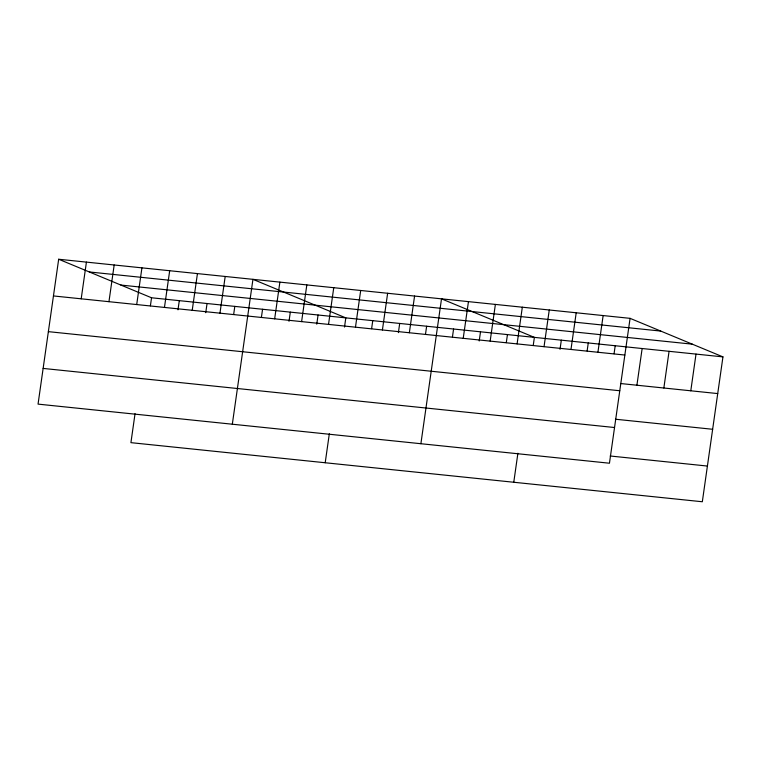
<?xml version="1.0" encoding="UTF-8"?>
<svg xmlns="http://www.w3.org/2000/svg" width="761" height="761" viewBox="0 0 761 761"><rect width="100%" height="100%" fill="white"/><g stroke="black" fill="none" stroke-linecap="round" stroke-linejoin="round"><path stroke-width="1.14" d="M58.673 259.244L38.05 404.12L609.456 463.221L630.079 318.345L58.673 259.244L151.544 297.779L722.95 356.88L702.327 501.756L130.921 442.655L135.049 413.651M81.199 298.816L86.421 262.117M108.956 301.689L114.179 264.99M136.704 304.562L141.927 267.853M150.402 305.808L151.544 297.779M164.462 307.425L169.684 270.726M177.988 309.822L179.301 300.652M192.219 310.298L197.441 273.599M205.746 312.695L207.049 303.525M219.967 313.171L225.189 276.471M233.665 314.417L234.807 306.388M232.324 424.21L252.947 279.344L345.817 317.879L344.514 327.049M261.413 317.289L262.564 309.261M274.664 318.83L279.886 282.122M289.009 321.313L290.312 312.134M301.603 321.618L306.826 284.909M316.766 324.176L318.069 315.006M328.533 324.405L333.756 287.696M325.204 462.745L329.332 433.741M355.473 327.182L360.695 290.483M371.615 328.685L372.757 320.657M382.412 329.97L387.634 293.27M398.393 332.624L399.696 323.444M409.351 332.757L414.574 296.058M425.494 334.26L426.636 326.231M420.89 443.72L441.513 298.845L534.384 337.38L533.242 345.408M452.434 337.047L453.575 329.018M463.221 338.331L468.453 301.632M479.202 340.985L480.514 331.806M490.16 341.118L495.382 304.419M506.303 342.621L507.444 334.593M517.1 343.905L522.322 307.206M513.77 482.255L517.899 453.252M544.039 346.693L549.261 309.984M560.02 349.337L561.323 340.167M570.978 349.48L576.201 312.771M587.121 350.983L588.263 342.954M597.918 352.267L603.14 315.558M614.06 353.77L615.202 345.741M636.909 385.228L642.141 348.519M663.849 388.015L669.071 351.306M690.788 390.802L696.011 354.093M89.313 271.962L660.719 331.064M120.894 285.061L692.301 344.162M53.441 295.943L624.848 355.045M620.519 383.525L717.728 393.58M48.362 331.644L619.768 390.745M615.44 419.225L712.648 429.28M43.13 368.419L614.536 427.52M610.198 456.001L707.416 466.055M630.079 318.345L722.95 356.88"/></g></svg>
